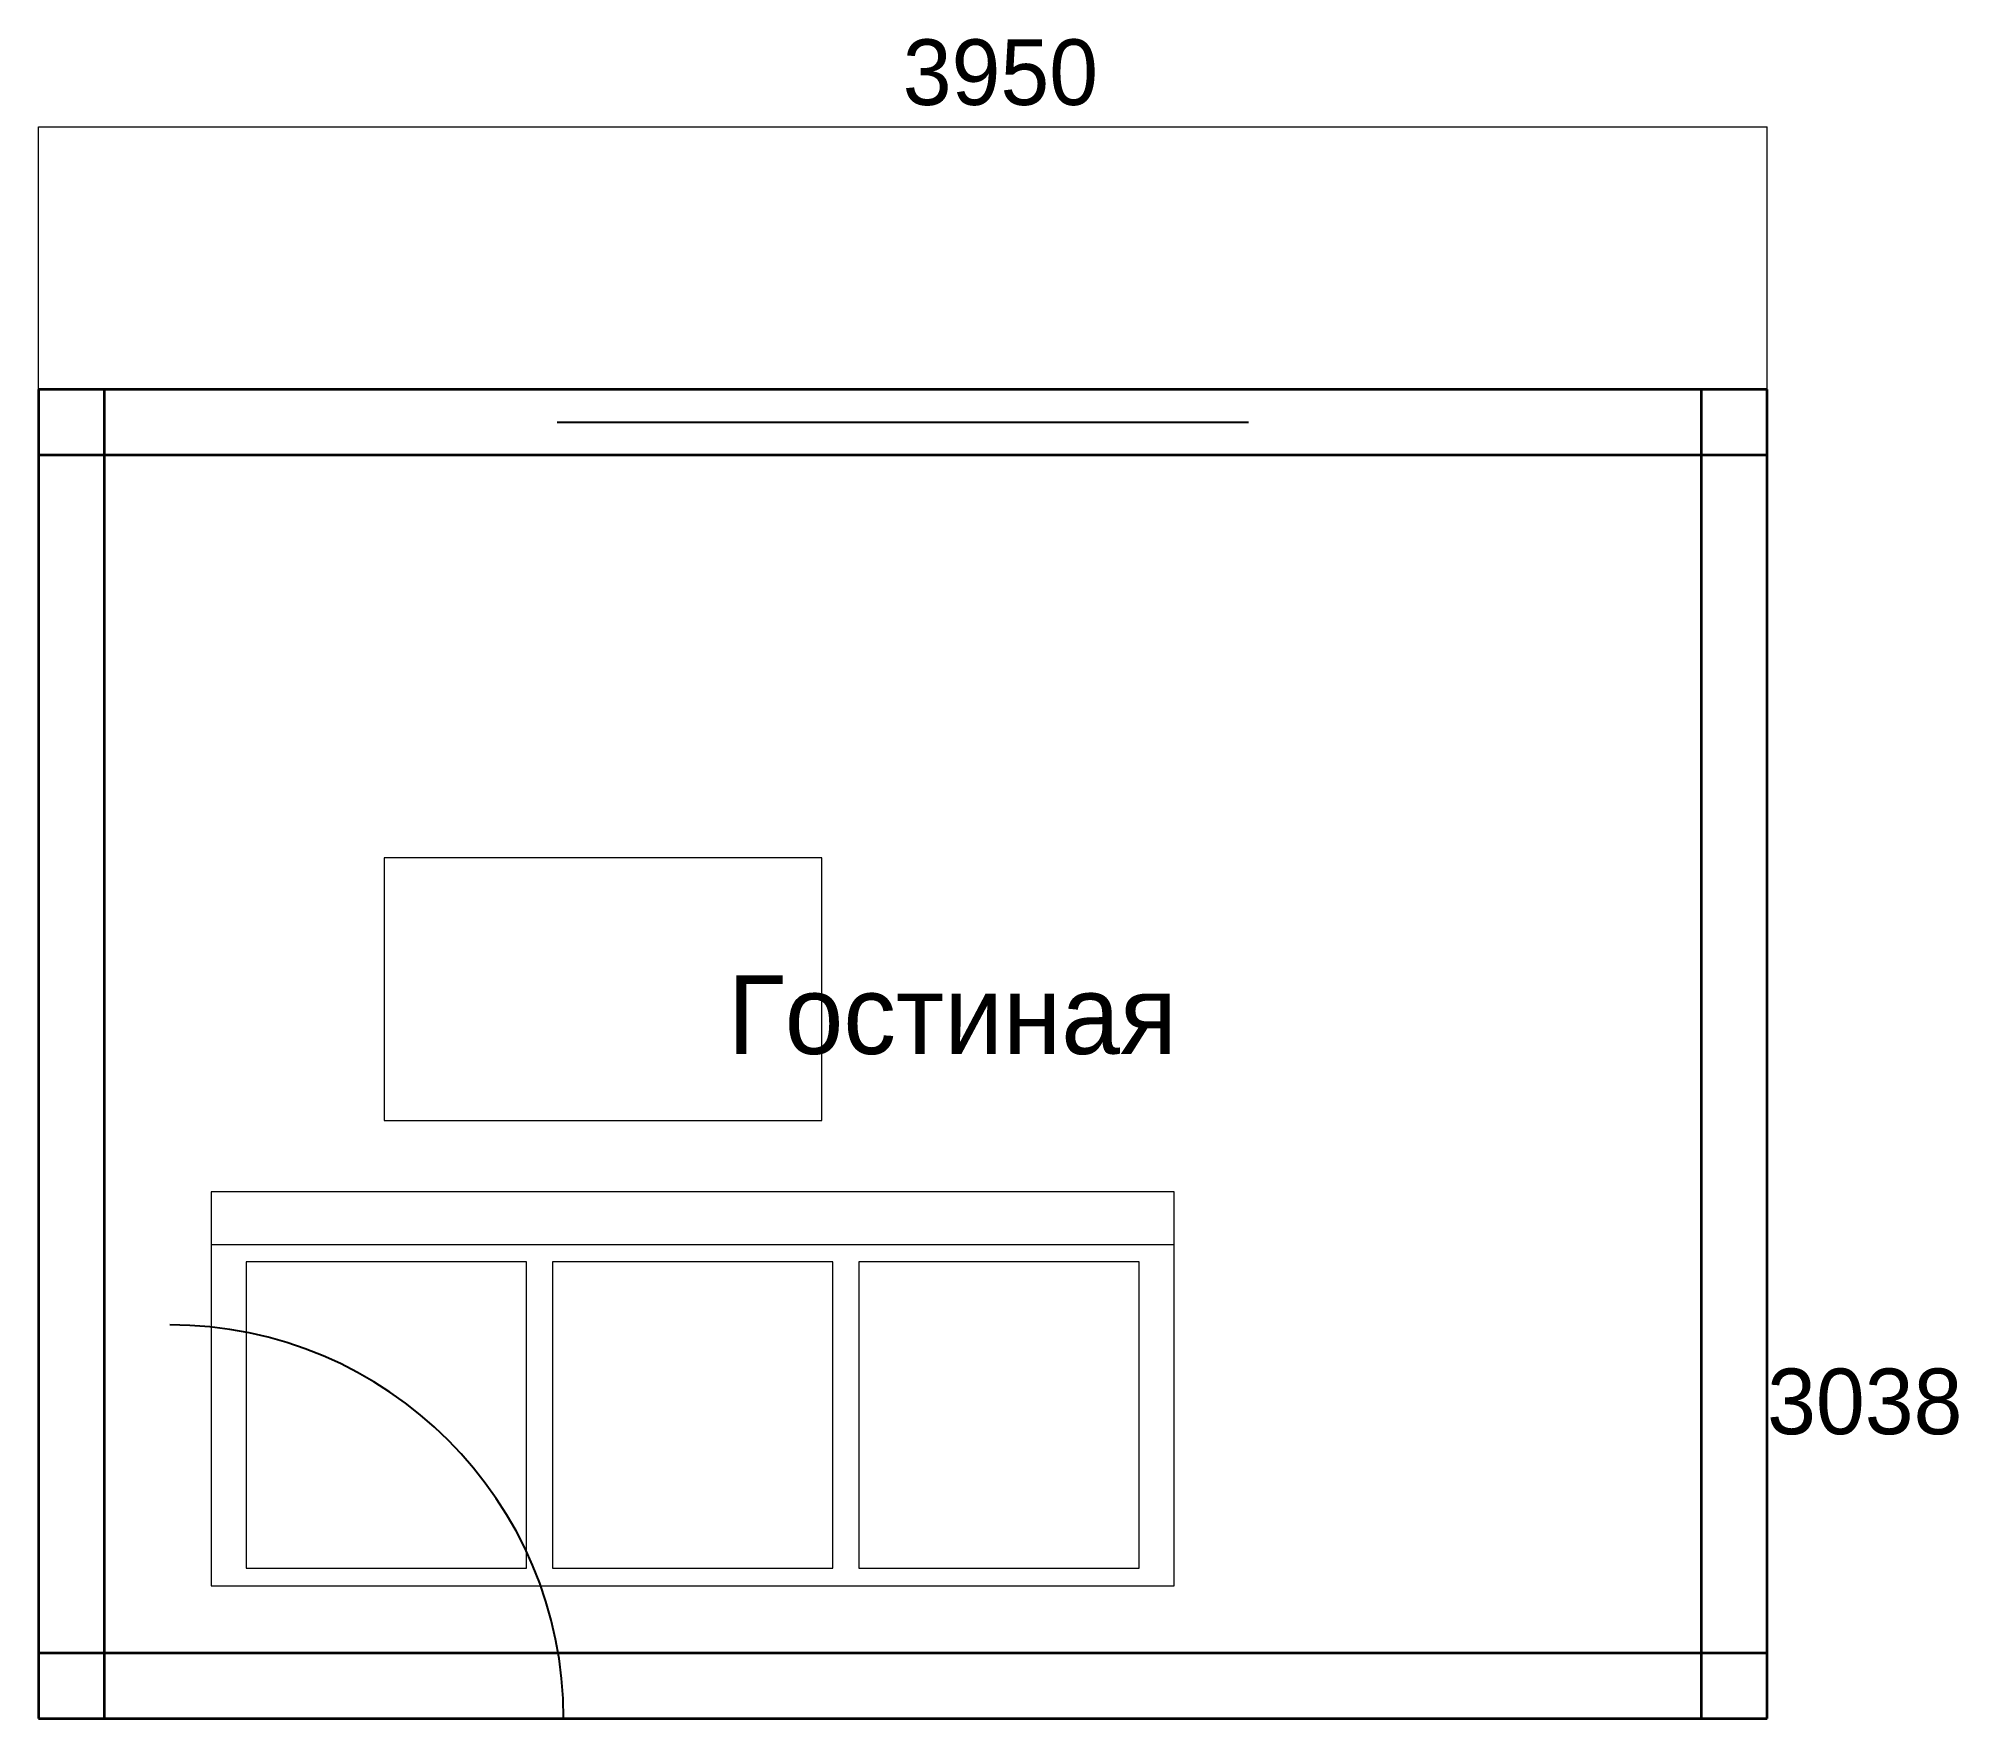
# Model space of a CAD drawing. Header units: metres. Extents: x 0 to 439, y 0 to 384.
import ezdxf

# ---------------------------------------------------------------- set-up
doc = ezdxf.new("R2010")
doc.units = ezdxf.units.M
for name, color, linetype, lineweight in [('Двери', 7, 'Continuous', 25), ('Мебель', 7, 'Continuous', 18), ('Окна', 7, 'Continuous', 25), ('Размеры', 1, 'Continuous', 13), ('Стены', 7, 'Continuous', 35), ('Текст', 7, 'Continuous', 13)]:
    doc.layers.add(name, color=color, linetype=linetype, lineweight=lineweight)

msp = doc.modelspace()

# ---------------------------------------------------------------- linework, layer by layer
at = {"layer": 'Двери'}
msp.add_line((30, 0), (120, 0), dxfattribs=at)
msp.add_arc((30, 0), 90, 0, 90, dxfattribs=at)
at = {"layer": 'Мебель'}
msp.add_line((39.5, 108.38), (259.5, 108.38), dxfattribs=at)
for points in [[(79, 136.71), (179, 136.71), (179, 196.71), (79, 196.71)], [(39.5, 30.38), (259.5, 30.38), (259.5, 120.38), (39.5, 120.38)], [(47.5, 34.38), (111.5, 34.38), (111.5, 104.38), (47.5, 104.38)], [(117.5, 34.38), (181.5, 34.38), (181.5, 104.38), (117.5, 104.38)], [(187.5, 34.38), (251.5, 34.38), (251.5, 104.38), (187.5, 104.38)]]:
    msp.add_lwpolyline(points, close=True, dxfattribs=at)
at = {"layer": 'Окна'}
for p, q in [((118.5, 303.8), (276.5, 303.8)), ((118.5, 296.3), (276.5, 296.3)), ((118.5, 288.8), (276.5, 288.8))]:
    msp.add_line(p, q, dxfattribs=at)
at = {"layer": 'Размеры', "color": 1}
for p, q in [((0, 363.8), (395, 363.8)), ((0, 303.8), (0, 363.8)), ((395, 303.8), (395, 363.8)), ((395, 60), (395, 363.8)), ((395, 303.8), (395, 363.8)), ((395, 0), (395, 60))]:
    msp.add_line(p, q, dxfattribs=at)
at = {"layer": 'Стены'}
for p, q in [((395, 303.8), (0, 303.8)), ((0, 303.8), (0, 0)), ((15, 303.8), (15, 0)), ((380, 0), (380, 303.8)), ((395, 0), (395, 303.8)), ((395, 288.8), (0, 288.8)), ((0, 15), (395, 15)), ((0, 0), (395, 0))]:
    msp.add_line(p, q, dxfattribs=at)

# ---------------------------------------------------------------- texts
at = {"layer": 'Размеры', "color": 1}
for s, p in [('3950', (197.5, 368.8)), ('3038', (395, 65))]:
    msp.add_text(s, height=15, dxfattribs=at).set_placement(p)
at = {"layer": 'Текст'}
msp.add_text('Гостиная', height=18, dxfattribs=at).set_placement((157.5, 151.9))

doc.saveas('drawing.dxf')
